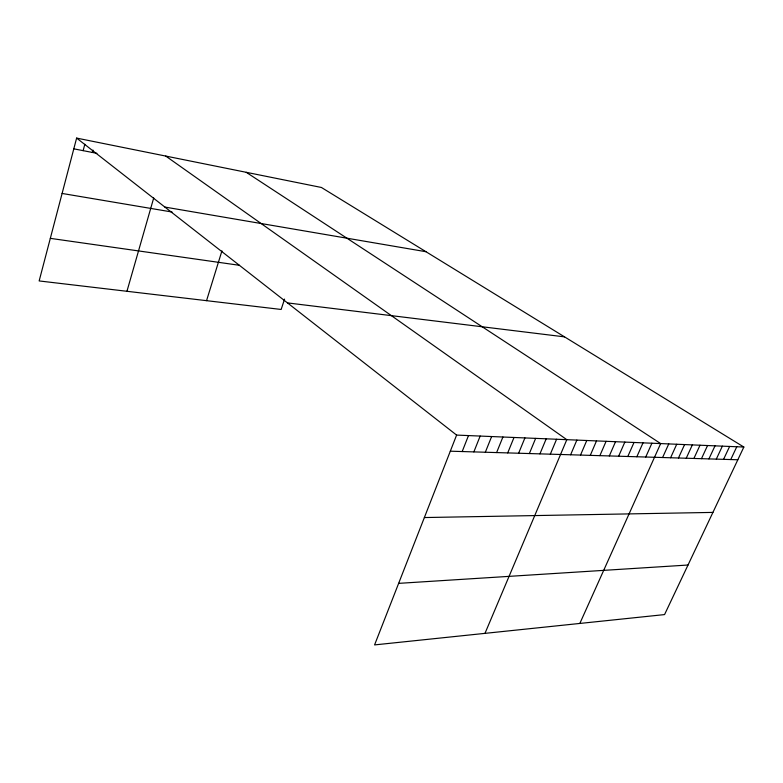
<?xml version="1.0" encoding="UTF-8"?>
<svg xmlns="http://www.w3.org/2000/svg" width="783" height="783" viewBox="0 0 783 783"><rect width="100%" height="100%" fill="white"/><g stroke="black" fill="none" stroke-linecap="round" stroke-linejoin="round"><path stroke-width="1.17" d="M743.85 447.044L456.606 435.084L374.577 644.908L664.561 614.586L743.85 447.044L321.412 187.47L76.626 138.092L39.15 280.94L281.146 309.461L284.572 299.106M83.135 150.649L84.828 144.248M92.365 152.45L92.991 150.091M126.944 291.286L153.713 197.942M206.546 300.672L221.941 250.854M462.185 451.556L468.488 435.583M473.862 451.899L480.155 436.072M485.333 452.241L491.636 436.542M496.618 452.574L502.911 437.012M507.717 452.907L514 437.482M518.63 453.23L524.913 437.932M529.367 453.553L535.641 438.382M539.927 453.866L546.201 438.813M550.322 454.179L556.586 439.253M484.98 633.369L566.804 439.674L165.722 156.062M570.611 454.786L576.865 440.095M580.516 455.08L586.761 440.506M590.274 455.373L596.499 440.917M599.876 455.657L606.091 441.309M609.331 455.941L615.536 441.7M618.639 456.215L624.844 442.092M627.809 456.489L634.005 442.473M636.843 456.753L643.019 442.845M645.74 457.018L651.906 443.217M579.841 623.444L660.666 443.579L246.224 172.299M662.604 457.526L668.751 443.922M670.591 457.761L676.718 444.255M678.46 457.996L684.587 444.578M686.231 458.231L692.348 444.901M693.904 458.456L700.002 445.224M701.47 458.681L707.548 445.537M708.928 458.907L715.006 445.85M716.298 459.122L722.357 446.153M723.57 459.337L729.619 446.457M730.745 459.552L736.783 446.75M398.635 583.364L688.022 565.023M424.366 517.553L712.922 512.405M450.313 451.194L737.831 459.768M287.488 302.904L564.543 336.866M50.318 238.355L239.51 265.31M62.102 193.45L172.074 212.017M164.87 207.064L425.972 251.715M73.808 148.829L96.926 153.341M76.626 138.092L456.606 435.084"/></g></svg>
